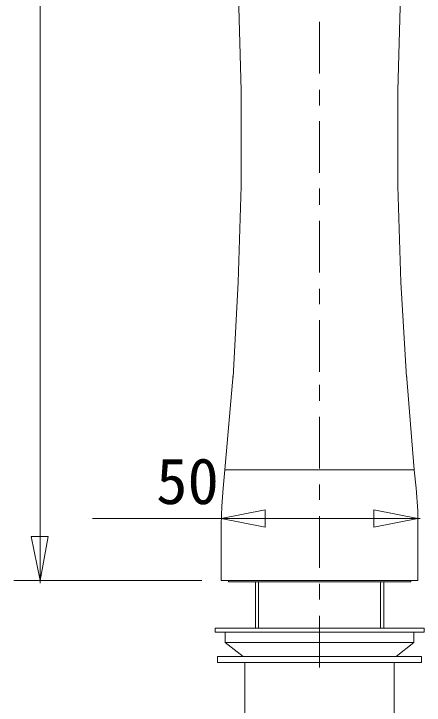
# Model space of a CAD drawing. Units: millimetres at full size, sheet at 1:4; details may follow other scales. Extents: x -400 to 402, y -550 to 540.
# Drawn here: x -268.6 to -164.2, y -68.8 to 107.4 of the extents above; entities that cross this region are included whole.
import ezdxf
from ezdxf.enums import TextEntityAlignment as Align

# ---------------------------------------------------------------- set-up
doc = ezdxf.new("R2010")
doc.units = ezdxf.units.MM
doc.header["$LTSCALE"] = 4
doc.layers.add('0-0', color=7, linetype='Continuous', lineweight=18)
doc.styles.add('ＭＳ ゴシック', font='')
doc.styles.get('ＭＳ ゴシック').set_extended_font_data('MS Gothic')

msp = doc.modelspace()

# ---------------------------------------------------------------- linework, layer by layer
at = {"layer": '0-0'}
for p, q in [((-261.965, -37.73), (-261.965, 286.017)), ((-190.845, 105.356), (-190.845, 92.186)), ((-190.845, 88.047), (-190.845, 84.001)), ((-190.845, 80.05), (-190.845, 66.88)), ((-190.845, 62.835), (-190.845, 58.696)), ((-190.845, 54.65), (-190.845, 41.48)), ((-190.845, 37.341), (-190.845, 33.39)), ((-190.845, 29.344), (-190.845, 16.174)), ((-214.939, -8.852), (-212.869, 15.513)), ((-168.728, 15.513), (-166.752, -8.852)), ((-190.845, 12.879), (-190.845, 8.74)), ((-190.845, 4.694), (-190.845, -8.476)), ((-214.939, -8.852), (-166.754, -8.852)), ((-166.284, -13.462), (-166.754, -8.852)), ((-190.845, -12.521), (-190.845, -16.472)), ((-165.812, -19.243), (-166.284, -13.462)), ((-177.006, -19.012), (-165.812, -21.176)), ((-177.006, -23.434), (-177.006, -19.012)), ((-177.006, -19.012), (-165.812, -21.176)), ((-177.006, -23.434), (-177.006, -19.012)), ((-190.845, -20.612), (-190.845, -33.782)), ((-165.257, -21.176), (-248.606, -21.176)), ((-215.878, -36.98), (-215.878, -22.869)), ((-165.812, -21.176), (-177.006, -23.434)), ((-165.812, -21.176), (-177.006, -23.434)), ((-220.76, -36.98), (-268.644, -36.98)), ((-213.996, -36.98), (-213.996, -37.357)), ((-167.599, -36.98), (-167.599, -37.357)), ((-167.599, -37.357), (-213.996, -37.357)), ((-207.12, -37.357), (-207.12, -49.116)), ((-206.367, -49.116), (-206.367, -37.357)), ((-190.845, -37.827), (-190.845, -41.872)), ((-175.323, -49.116), (-175.323, -37.357)), ((-174.476, -37.357), (-174.476, -49.116)), ((-190.845, -46.012), (-190.845, -59.182)), ((-164.223, -49.116), (-217.374, -49.116)), ((-217.374, -49.116), (-217.374, -50.151)), ((-164.222, -49.116), (-164.222, -50.151)), ((-164.223, -50.151), (-217.374, -50.151)), ((-214.834, -50.151), (-214.834, -52.785)), ((-166.856, -50.151), (-166.856, -52.785)), ((-214.834, -52.785), (-166.857, -52.785)), ((-214.834, -52.785), (-210.319, -56.36)), ((-166.856, -52.785), (-171.371, -56.36)), ((-216.81, -56.36), (-164.881, -56.36)), ((-216.809, -57.865), (-216.809, -56.36)), ((-164.88, -57.865), (-164.88, -56.36)), ((-216.81, -57.865), (-164.881, -57.865)), ((-209.848, -57.865), (-209.848, -78.373)), ((-171.842, -57.865), (-171.842, -78.373))]:
    msp.add_line(p, q, dxfattribs=at)
for points in [[(-212.869, 14.763), (-211.552, 39.034), (-210.8, 63.493), (-210.8, 87.858), (-211.458, 112.224), (-212.775, 136.589)], [(-170.233, 112.224), (-170.892, 87.858), (-170.892, 63.493), (-170.139, 39.034), (-168.728, 14.763)], [(-214.939, -8.852), (-215.409, -13.462), (-215.691, -18.072), (-215.88, -22.869)], [(-215.878, -36.98), (-165.812, -36.98), (-165.812, -19.243)]]:
    msp.add_lwpolyline(points, dxfattribs=at)
for points in [[(-215.878, -21.176), (-204.683, -19.012), (-204.683, -23.434)], [(-215.878, -21.176), (-204.683, -19.012), (-204.683, -23.434)], [(-261.965, -36.98), (-264.223, -25.786), (-259.895, -25.786)], [(-261.965, -36.98), (-264.223, -25.786), (-259.895, -25.786)]]:
    msp.add_lwpolyline(points, close=True, dxfattribs=at)

# ---------------------------------------------------------------- texts
at = {"layer": '0-0', "style": 'ＭＳ ゴシック'}
msp.add_text('50', height=11.73, dxfattribs=at).set_placement((-232.43, -21.057), align=Align.BOTTOM_LEFT)

doc.saveas('drawing.dxf')
